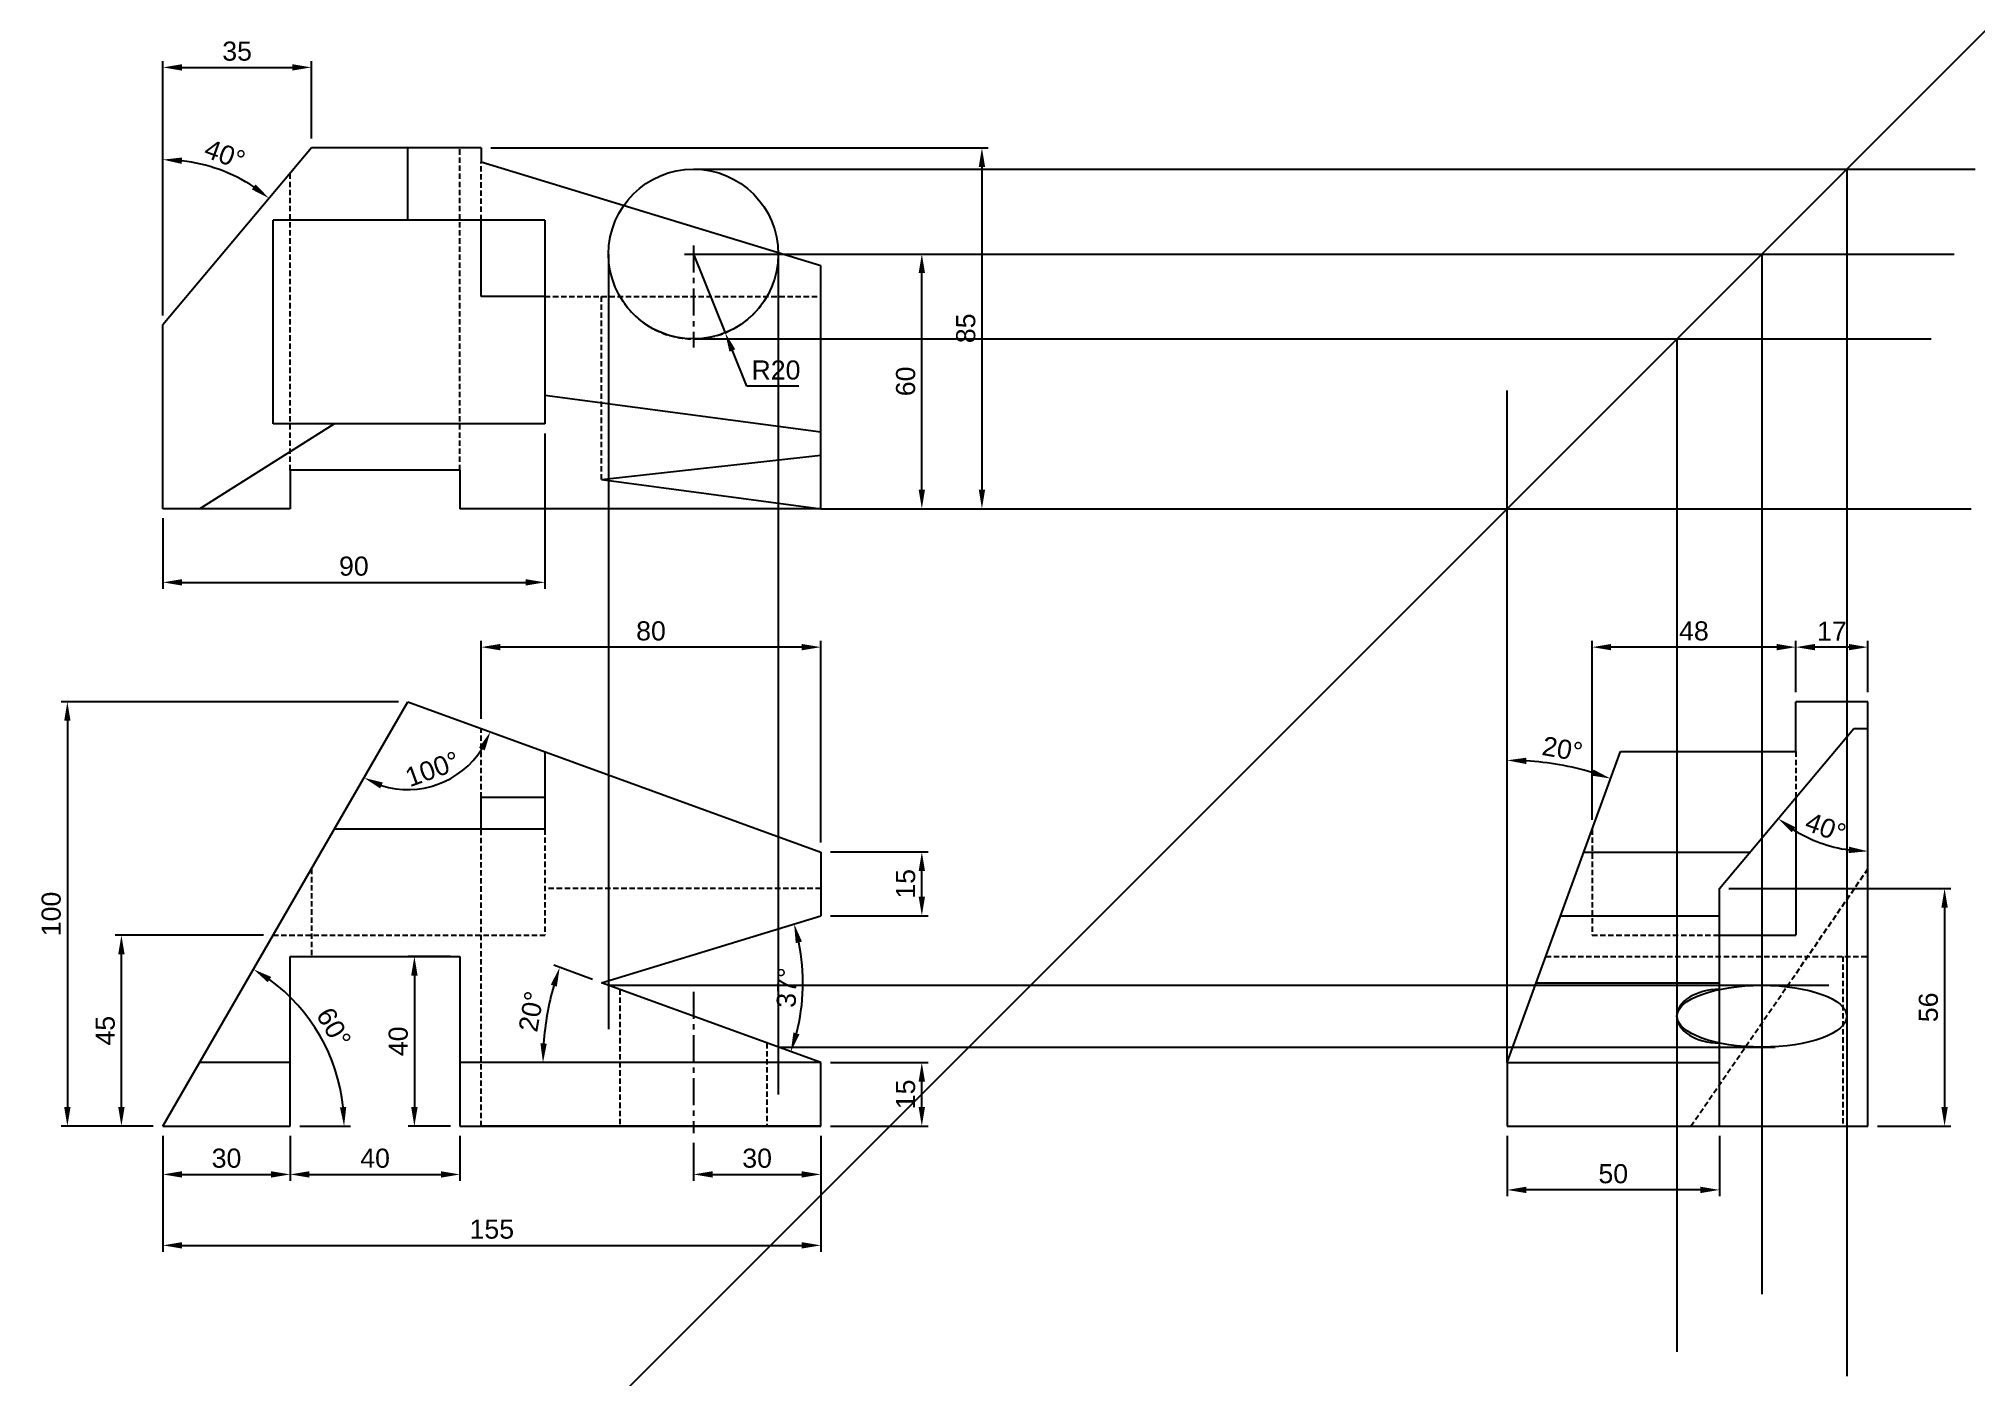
# Model space of a CAD drawing. Header units: millimetres. Extents: x 9 to 465, y -16 to 299.
import ezdxf

# ---------------------------------------------------------------- set-up
doc = ezdxf.new("R2010")
doc.units = ezdxf.units.MM
doc.header["$LTSCALE"] = 0.2
doc.linetypes.add('CENTER', pattern=[50.8, 31.75, -6.35, 6.35, -6.35])
doc.linetypes.add('HIDDEN', pattern=[9.525, 6.35, -3.175])
for name, color, linetype in [('Center', 3, 'CENTER'), ('Dim', 1, 'Continuous'), ('Hidden', 2, 'HIDDEN'), ('Model', 7, 'Continuous'), ('Mview', 4, 'Continuous')]:
    doc.layers.add(name, color=color, linetype=linetype)
doc.styles.get("Standard").update_dxf_attribs({"font": 'arial.ttf'})
doc.dimstyles.new('dim1', dxfattribs={"dimscale": 1.5, "dimtxt": 3, "dimasz": 3, "dimexe": 1, "dimexo": 1.5, "dimgap": 1, "dimtad": 1, "dimtoh": 1, "dimtxsty": 'Standard', "dimcen": 0, "dimadec": 0, "dimazin": 0, "dimtfac": 1, "dimtmove": 0, "dimatfit": 3, "dimfxl": 1, "dimarcsym": 0})

# ---------------------------------------------------------------- blocks, each defined once
blk = doc.blocks.new('*D1')
at = {"layer": 'Defpoints', "color": 0, "transparency": 16777216}
for p in [(72.88, 292.23), (72.88, 273.26), (37.88, 231.55)]:
    blk.add_point(p, dxfattribs=at)
at = {"layer": 'Dim', "color": 0, "lineweight": -2, "transparency": 16777216}
for p, q in [((37.88, 233.8), (37.88, 293.73)), ((42.38, 292.23), (68.38, 292.23)), ((72.88, 275.51), (72.88, 293.73))]:
    blk.add_line(p, q, dxfattribs=at)
at = {"layer": 'Dim', "color": 0, "transparency": 16777216}
for points in [[(42.38, 292.98), (42.38, 291.48), (37.88, 292.23)], [(68.38, 292.98), (68.38, 291.48), (72.88, 292.23)]]:
    blk.add_solid(points, dxfattribs=at)
at = {"layer": 'Dim', "color": 0, "transparency": 16777216, "insert": (55.38, 296.03), "char_height": 4.5, "attachment_point": 5}
blk.add_mtext('35', dxfattribs=at)
blk = doc.blocks.new('*D2')
at = {"layer": 'Defpoints', "color": 0, "transparency": 16777216}
for p in [(112.88, 273.26), (192.88, 188.26), (230.84, 188.26)]:
    blk.add_point(p, dxfattribs=at)
at = {"layer": 'Dim', "color": 0, "lineweight": -2, "transparency": 16777216}
for p, q in [((115.13, 273.26), (232.34, 273.26)), ((230.84, 268.76), (230.84, 192.76)), ((195.13, 188.26), (232.34, 188.26))]:
    blk.add_line(p, q, dxfattribs=at)
at = {"layer": 'Dim', "color": 0, "transparency": 16777216}
for points in [[(230.09, 268.76), (231.59, 268.76), (230.84, 273.26)], [(230.09, 192.76), (231.59, 192.76), (230.84, 188.26)]]:
    blk.add_solid(points, dxfattribs=at)
at = {"layer": 'Dim', "color": 0, "transparency": 16777216, "insert": (227.05, 230.76), "char_height": 4.5, "attachment_point": 5, "rotation": 90}
blk.add_mtext('85', dxfattribs=at)
blk = doc.blocks.new('*D3')
at = {"layer": 'Defpoints', "color": 0, "transparency": 16777216}
for p in [(164.98, 248.26), (216.68, 248.26), (192.88, 188.26)]:
    blk.add_point(p, dxfattribs=at)
at = {"layer": 'Dim', "color": 0, "lineweight": -2, "transparency": 16777216}
for p, q in [((167.23, 248.26), (218.18, 248.26)), ((216.68, 192.76), (216.68, 243.76)), ((195.13, 188.26), (218.18, 188.26))]:
    blk.add_line(p, q, dxfattribs=at)
at = {"layer": 'Dim', "color": 0, "transparency": 16777216}
for points in [[(215.93, 243.76), (217.43, 243.76), (216.68, 248.26)], [(215.93, 192.76), (217.43, 192.76), (216.68, 188.26)]]:
    blk.add_solid(points, dxfattribs=at)
at = {"layer": 'Dim', "color": 0, "transparency": 16777216, "insert": (212.88, 218.26), "char_height": 4.5, "attachment_point": 5, "rotation": 90}
blk.add_mtext('60', dxfattribs=at)
blk = doc.blocks.new('*D4')
at = {"layer": 'Defpoints', "color": 0, "transparency": 16777216}
for p in [(127.88, 208.26), (37.88, 188.26), (127.88, 170.91)]:
    blk.add_point(p, dxfattribs=at)
at = {"layer": 'Dim', "color": 0, "lineweight": -2, "transparency": 16777216}
for p, q in [((127.88, 206.01), (127.88, 169.41)), ((37.88, 186.01), (37.88, 169.41)), ((42.38, 170.91), (123.38, 170.91))]:
    blk.add_line(p, q, dxfattribs=at)
at = {"layer": 'Dim', "color": 0, "transparency": 16777216}
for points in [[(42.38, 171.66), (42.38, 170.16), (37.88, 170.91)], [(123.38, 171.66), (123.38, 170.16), (127.88, 170.91)]]:
    blk.add_solid(points, dxfattribs=at)
at = {"layer": 'Dim', "color": 0, "transparency": 16777216, "insert": (82.88, 174.71), "char_height": 4.5, "attachment_point": 5}
blk.add_mtext('90', dxfattribs=at)
blk = doc.blocks.new('*D5')
at = {"layer": 'Defpoints', "color": 0, "transparency": 16777216}
for p in [(95.61, 142.79), (15.39, 42.79), (37.88, 42.79)]:
    blk.add_point(p, dxfattribs=at)
at = {"layer": 'Dim', "color": 0, "lineweight": -2, "transparency": 16777216}
for p, q in [((93.36, 142.79), (13.89, 142.79)), ((15.39, 138.29), (15.39, 47.29)), ((35.63, 42.79), (13.89, 42.79))]:
    blk.add_line(p, q, dxfattribs=at)
at = {"layer": 'Dim', "color": 0, "transparency": 16777216}
for points in [[(14.64, 138.29), (16.14, 138.29), (15.39, 142.79)], [(14.64, 47.29), (16.14, 47.29), (15.39, 42.79)]]:
    blk.add_solid(points, dxfattribs=at)
at = {"layer": 'Dim', "color": 0, "transparency": 16777216, "insert": (11.6, 92.79), "char_height": 4.5, "attachment_point": 5, "rotation": 90}
blk.add_mtext('100', dxfattribs=at)
blk = doc.blocks.new('*D6')
at = {"layer": 'Defpoints', "color": 0, "transparency": 16777216}
for p in [(28.12, 87.79), (63.86, 87.79), (37.88, 42.79)]:
    blk.add_point(p, dxfattribs=at)
at = {"layer": 'Dim', "color": 0, "lineweight": -2, "transparency": 16777216}
for p, q in [((61.61, 87.79), (26.62, 87.79)), ((28.12, 47.29), (28.12, 83.29)), ((35.63, 42.79), (26.62, 42.79))]:
    blk.add_line(p, q, dxfattribs=at)
at = {"layer": 'Dim', "color": 0, "transparency": 16777216}
for points in [[(27.37, 83.29), (28.87, 83.29), (28.12, 87.79)], [(27.37, 47.29), (28.87, 47.29), (28.12, 42.79)]]:
    blk.add_solid(points, dxfattribs=at)
at = {"layer": 'Dim', "color": 0, "transparency": 16777216, "insert": (24.33, 65.29), "char_height": 4.5, "attachment_point": 5, "rotation": 90}
blk.add_mtext('45', dxfattribs=at)
blk = doc.blocks.new('*D7')
at = {"layer": 'Defpoints', "color": 0, "transparency": 16777216}
for p in [(37.88, 42.79), (67.88, 42.79), (67.88, 31.43)]:
    blk.add_point(p, dxfattribs=at)
at = {"layer": 'Dim', "color": 0, "lineweight": -2, "transparency": 16777216}
for p, q in [((37.88, 40.54), (37.88, 29.93)), ((67.88, 40.54), (67.88, 29.93)), ((42.38, 31.43), (63.38, 31.43))]:
    blk.add_line(p, q, dxfattribs=at)
at = {"layer": 'Dim', "color": 0, "transparency": 16777216}
for points in [[(42.38, 32.18), (42.38, 30.68), (37.88, 31.43)], [(63.38, 32.18), (63.38, 30.68), (67.88, 31.43)]]:
    blk.add_solid(points, dxfattribs=at)
at = {"layer": 'Dim', "color": 0, "transparency": 16777216, "insert": (52.88, 35.23), "char_height": 4.5, "attachment_point": 5}
blk.add_mtext('30', dxfattribs=at)
blk = doc.blocks.new('*D8')
at = {"layer": 'Defpoints', "color": 0, "transparency": 16777216}
for p in [(67.88, 42.79), (107.88, 42.79), (107.88, 31.43)]:
    blk.add_point(p, dxfattribs=at)
at = {"layer": 'Dim', "color": 0, "lineweight": -2, "transparency": 16777216}
for p, q in [((67.88, 40.54), (67.88, 29.93)), ((107.88, 40.54), (107.88, 29.93)), ((72.38, 31.43), (103.38, 31.43))]:
    blk.add_line(p, q, dxfattribs=at)
at = {"layer": 'Dim', "color": 0, "transparency": 16777216}
for points in [[(72.38, 32.18), (72.38, 30.68), (67.88, 31.43)], [(103.38, 32.18), (103.38, 30.68), (107.88, 31.43)]]:
    blk.add_solid(points, dxfattribs=at)
at = {"layer": 'Dim', "color": 0, "transparency": 16777216, "insert": (87.88, 35.22), "char_height": 4.5, "attachment_point": 5}
blk.add_mtext('40', dxfattribs=at)
blk = doc.blocks.new('*D9')
at = {"layer": 'Defpoints', "color": 0, "transparency": 16777216}
for p in [(37.88, 42.79), (192.88, 42.79), (192.88, 14.72)]:
    blk.add_point(p, dxfattribs=at)
at = {"layer": 'Dim', "color": 0, "lineweight": -2, "transparency": 16777216}
for p, q in [((37.88, 40.54), (37.88, 13.22)), ((192.88, 40.54), (192.88, 13.22)), ((42.38, 14.72), (188.38, 14.72))]:
    blk.add_line(p, q, dxfattribs=at)
at = {"layer": 'Dim', "color": 0, "transparency": 16777216}
for points in [[(42.38, 15.47), (42.38, 13.97), (37.88, 14.72)], [(188.38, 15.47), (188.38, 13.97), (192.88, 14.72)]]:
    blk.add_solid(points, dxfattribs=at)
at = {"layer": 'Dim', "color": 0, "transparency": 16777216, "insert": (115.38, 18.52), "char_height": 4.5, "attachment_point": 5}
blk.add_mtext('155', dxfattribs=at)
blk = doc.blocks.new('*D10')
at = {"layer": 'Defpoints', "color": 0, "transparency": 16777216}
for p in [(162.88, 41.14), (192.88, 42.79), (192.88, 31.43)]:
    blk.add_point(p, dxfattribs=at)
at = {"layer": 'Dim', "color": 0, "lineweight": -2, "transparency": 16777216}
for p, q in [((162.88, 38.89), (162.88, 29.93)), ((192.88, 40.54), (192.88, 29.93)), ((167.38, 31.43), (188.38, 31.43))]:
    blk.add_line(p, q, dxfattribs=at)
at = {"layer": 'Dim', "color": 0, "transparency": 16777216}
for points in [[(167.38, 32.18), (167.38, 30.68), (162.88, 31.43)], [(188.38, 32.18), (188.38, 30.68), (192.88, 31.43)]]:
    blk.add_solid(points, dxfattribs=at)
at = {"layer": 'Dim', "color": 0, "transparency": 16777216, "insert": (177.88, 35.23), "char_height": 4.5, "attachment_point": 5}
blk.add_mtext('30', dxfattribs=at)
blk = doc.blocks.new('*D11')
at = {"layer": 'Defpoints', "color": 0, "transparency": 16777216}
for p in [(192.88, 57.79), (216.68, 57.79), (192.88, 42.79)]:
    blk.add_point(p, dxfattribs=at)
at = {"layer": 'Dim', "color": 0, "lineweight": -2, "transparency": 16777216}
for p, q in [((195.13, 57.79), (218.18, 57.79)), ((216.68, 47.29), (216.68, 53.29)), ((195.13, 42.79), (218.18, 42.79))]:
    blk.add_line(p, q, dxfattribs=at)
at = {"layer": 'Dim', "color": 0, "transparency": 16777216}
for points in [[(215.93, 53.29), (217.43, 53.29), (216.68, 57.79)], [(215.93, 47.29), (217.43, 47.29), (216.68, 42.79)]]:
    blk.add_solid(points, dxfattribs=at)
at = {"layer": 'Dim', "color": 0, "transparency": 16777216, "insert": (212.88, 50.29), "char_height": 4.5, "attachment_point": 5, "rotation": 90}
blk.add_mtext('15', dxfattribs=at)
blk = doc.blocks.new('*D12')
at = {"layer": 'Defpoints', "color": 0, "transparency": 16777216}
for p in [(192.88, 107.39), (216.68, 107.39), (192.88, 92.39)]:
    blk.add_point(p, dxfattribs=at)
at = {"layer": 'Dim', "color": 0, "lineweight": -2, "transparency": 16777216}
for p, q in [((195.13, 107.39), (218.18, 107.39)), ((216.68, 96.89), (216.68, 102.89)), ((195.13, 92.39), (218.18, 92.39))]:
    blk.add_line(p, q, dxfattribs=at)
at = {"layer": 'Dim', "color": 0, "transparency": 16777216}
for points in [[(215.93, 102.89), (217.43, 102.89), (216.68, 107.39)], [(215.93, 96.89), (217.43, 96.89), (216.68, 92.39)]]:
    blk.add_solid(points, dxfattribs=at)
at = {"layer": 'Dim', "color": 0, "transparency": 16777216, "insert": (212.88, 99.89), "char_height": 4.5, "attachment_point": 5, "rotation": 90}
blk.add_mtext('15', dxfattribs=at)
blk = doc.blocks.new('*D13')
at = {"layer": 'Defpoints', "color": 0, "transparency": 16777216}
for p in [(112.88, 155.65), (112.88, 136.5), (192.88, 107.39)]:
    blk.add_point(p, dxfattribs=at)
at = {"layer": 'Dim', "color": 0, "lineweight": -2, "transparency": 16777216}
for p, q in [((112.88, 138.75), (112.88, 157.15)), ((188.38, 155.65), (117.38, 155.65)), ((192.88, 109.64), (192.88, 157.15))]:
    blk.add_line(p, q, dxfattribs=at)
at = {"layer": 'Dim', "color": 0, "transparency": 16777216}
for points in [[(117.38, 156.4), (117.38, 154.9), (112.88, 155.65)], [(188.38, 156.4), (188.38, 154.9), (192.88, 155.65)]]:
    blk.add_solid(points, dxfattribs=at)
at = {"layer": 'Dim', "color": 0, "transparency": 16777216, "insert": (152.88, 159.45), "char_height": 4.5, "attachment_point": 5}
blk.add_mtext('80', dxfattribs=at)
blk = doc.blocks.new('*D14')
at = {"layer": 'Defpoints', "color": 0, "transparency": 16777216}
for p in [(107.88, 82.79), (97.14, 42.79), (107.88, 42.79)]:
    blk.add_point(p, dxfattribs=at)
at = {"layer": 'Dim', "color": 0, "lineweight": -2, "transparency": 16777216}
for p, q in [((105.63, 82.79), (95.64, 82.79)), ((97.14, 78.29), (97.14, 47.29)), ((105.63, 42.79), (95.64, 42.79))]:
    blk.add_line(p, q, dxfattribs=at)
at = {"layer": 'Dim', "color": 0, "transparency": 16777216}
for points in [[(96.39, 78.29), (97.89, 78.29), (97.14, 82.79)], [(96.39, 47.29), (97.89, 47.29), (97.14, 42.79)]]:
    blk.add_solid(points, dxfattribs=at)
at = {"layer": 'Dim', "color": 0, "transparency": 16777216, "insert": (93.35, 62.79), "char_height": 4.5, "attachment_point": 5, "rotation": 90}
blk.add_mtext('40', dxfattribs=at)
blk = doc.blocks.new('*D15')
at = {"layer": 'Defpoints', "color": 0, "transparency": 16777216}
for p in [(422.57, 155.65), (422.57, 142.79), (439.57, 142.79)]:
    blk.add_point(p, dxfattribs=at)
at = {"layer": 'Dim', "color": 0, "lineweight": -2, "transparency": 16777216}
for p, q in [((422.57, 145.04), (422.57, 157.15)), ((435.07, 155.65), (427.07, 155.65)), ((439.57, 145.04), (439.57, 157.15))]:
    blk.add_line(p, q, dxfattribs=at)
at = {"layer": 'Dim', "color": 0, "transparency": 16777216}
for points in [[(427.07, 156.4), (427.07, 154.9), (422.57, 155.65)], [(435.07, 156.4), (435.07, 154.9), (439.57, 155.65)]]:
    blk.add_solid(points, dxfattribs=at)
at = {"layer": 'Dim', "color": 0, "transparency": 16777216, "insert": (431.07, 159.41), "char_height": 4.5, "attachment_point": 5}
blk.add_mtext('17', dxfattribs=at)
blk = doc.blocks.new('*D16')
at = {"layer": 'Defpoints', "color": 0, "transparency": 16777216}
for p in [(374.57, 155.65), (422.57, 142.79), (374.57, 112.74)]:
    blk.add_point(p, dxfattribs=at)
at = {"layer": 'Dim', "color": 0, "lineweight": -2, "transparency": 16777216}
for p, q in [((374.57, 114.99), (374.57, 157.15)), ((418.07, 155.65), (379.07, 155.65)), ((422.57, 145.04), (422.57, 157.15))]:
    blk.add_line(p, q, dxfattribs=at)
at = {"layer": 'Dim', "color": 0, "transparency": 16777216}
for points in [[(379.07, 156.4), (379.07, 154.9), (374.57, 155.65)], [(418.07, 156.4), (418.07, 154.9), (422.57, 155.65)]]:
    blk.add_solid(points, dxfattribs=at)
at = {"layer": 'Dim', "color": 0, "transparency": 16777216, "insert": (398.57, 159.45), "char_height": 4.5, "attachment_point": 5}
blk.add_mtext('48', dxfattribs=at)
blk = doc.blocks.new('*D17')
at = {"layer": 'Defpoints', "color": 0, "transparency": 16777216}
for p in [(404.57, 98.79), (439.57, 42.79), (457.62, 42.79)]:
    blk.add_point(p, dxfattribs=at)
at = {"layer": 'Dim', "color": 0, "lineweight": -2, "transparency": 16777216}
for p, q in [((406.82, 98.79), (459.12, 98.79)), ((457.62, 94.29), (457.62, 47.29)), ((441.82, 42.79), (459.12, 42.79))]:
    blk.add_line(p, q, dxfattribs=at)
at = {"layer": 'Dim', "color": 0, "transparency": 16777216}
for points in [[(456.87, 94.29), (458.37, 94.29), (457.62, 98.79)], [(456.87, 47.29), (458.37, 47.29), (457.62, 42.79)]]:
    blk.add_solid(points, dxfattribs=at)
at = {"layer": 'Dim', "color": 0, "transparency": 16777216, "insert": (453.82, 70.79), "char_height": 4.5, "attachment_point": 5, "rotation": 90}
blk.add_mtext('56', dxfattribs=at)
blk = doc.blocks.new('*D18')
at = {"layer": 'Defpoints', "color": 0, "transparency": 16777216}
for p in [(354.57, 42.79), (404.57, 42.79), (354.57, 27.78)]:
    blk.add_point(p, dxfattribs=at)
at = {"layer": 'Dim', "color": 0, "lineweight": -2, "transparency": 16777216}
for p, q in [((354.57, 40.54), (354.57, 26.28)), ((404.57, 40.54), (404.57, 26.28)), ((400.07, 27.78), (359.07, 27.78))]:
    blk.add_line(p, q, dxfattribs=at)
at = {"layer": 'Dim', "color": 0, "transparency": 16777216}
for points in [[(359.07, 28.53), (359.07, 27.03), (354.57, 27.78)], [(400.07, 28.53), (400.07, 27.03), (404.57, 27.78)]]:
    blk.add_solid(points, dxfattribs=at)
at = {"layer": 'Dim', "color": 0, "transparency": 16777216, "insert": (379.57, 31.57), "char_height": 4.5, "attachment_point": 5}
blk.add_mtext('50', dxfattribs=at)
blk = doc.blocks.new('*D19')
at = {"layer": 'Defpoints', "color": 0, "transparency": 16777216}
for p in [(439.57, 142.79), (436.22, 136.5), (424.8, 111.08), (404.57, 98.79), (439.57, 42.79)]:
    blk.add_point(p, dxfattribs=at)
at = {"layer": 'Dim', "color": 0, "lineweight": -2, "transparency": 16777216}
blk.add_arc((439.57, 140.5), 32.92, 237.837, 262.163, dxfattribs=at)
at = {"layer": 'Dim', "color": 0, "transparency": 16777216}
for points in [[(421.6, 112.02), (422.49, 113.23), (418.41, 115.28)], [(435.13, 108.63), (435.03, 107.13), (439.57, 107.57)]]:
    blk.add_solid(points, dxfattribs=at)
at = {"layer": 'Dim', "color": 0, "transparency": 16777216, "insert": (429.61, 113.13), "char_height": 4.5, "attachment_point": 5, "rotation": 340}
blk.add_mtext('40°', dxfattribs=at)
blk = doc.blocks.new('*D20')
at = {"layer": 'Defpoints', "color": 0, "transparency": 16777216}
for p in [(381.24, 131.04), (370.99, 127.08), (354.57, 57.79), (354.57, 57.79), (354.57, 42.79)]:
    blk.add_point(p, dxfattribs=at)
at = {"layer": 'Dim', "color": 0, "lineweight": -2, "transparency": 16777216}
blk.add_line((354.57, 60.04), (354.57, 130.49), dxfattribs=at)
blk.add_arc((354.57, 57.79), 71.21, 73.6214, 86.3786, dxfattribs=at)
at = {"layer": 'Dim', "color": 0, "transparency": 16777216}
for points in [[(359.05, 128.1), (359.09, 129.6), (354.57, 128.99)], [(374.89, 126.82), (374.42, 125.39), (378.93, 124.7)]]:
    blk.add_solid(points, dxfattribs=at)
at = {"layer": 'Dim', "color": 0, "transparency": 16777216, "insert": (367.6, 131.65), "char_height": 4.5, "attachment_point": 5, "rotation": 350}
blk.add_mtext('20°', dxfattribs=at)
blk = doc.blocks.new('*D21')
at = {"layer": 'Defpoints', "color": 0, "transparency": 16777216}
for p in [(95.61, 142.79), (95.61, 142.79), (96.81, 122.14), (192.88, 107.39), (37.88, 42.79)]:
    blk.add_point(p, dxfattribs=at)
at = {"layer": 'Dim', "color": 0, "lineweight": -2, "transparency": 16777216}
blk.add_arc((95.61, 142.79), 20.69, 252.4886, 327.5114, dxfattribs=at)
at = {"layer": 'Dim', "color": 0, "transparency": 16777216}
for points in [[(112.39, 132.01), (113.73, 131.34), (115.05, 135.71)], [(89.08, 122.37), (89.69, 123.75), (85.27, 124.87)]]:
    blk.add_solid(points, dxfattribs=at)
at = {"layer": 'Dim', "color": 0, "transparency": 16777216, "insert": (101.39, 126.92), "char_height": 4.5, "attachment_point": 5, "rotation": 20}
blk.add_mtext('100°', dxfattribs=at)
blk = doc.blocks.new('*D22')
at = {"layer": 'Defpoints', "color": 0, "transparency": 16777216}
for p in [(141.21, 76.59), (129.19, 72.88), (107.88, 57.79), (192.88, 57.79), (192.88, 57.79)]:
    blk.add_point(p, dxfattribs=at)
at = {"layer": 'Dim', "color": 0, "lineweight": -2, "transparency": 16777216}
blk.add_line((139.1, 77.36), (129.96, 80.69), dxfattribs=at)
blk.add_arc((192.88, 57.79), 65.45, 163.9402, 176.0598, dxfattribs=at)
at = {"layer": 'Dim', "color": 0, "transparency": 16777216}
for points in [[(129.27, 76.13), (130.69, 75.66), (131.37, 80.17)], [(128.33, 62.26), (126.83, 62.31), (127.43, 57.79)]]:
    blk.add_solid(points, dxfattribs=at)
at = {"layer": 'Dim', "color": 0, "transparency": 16777216, "insert": (124.68, 69.81), "char_height": 4.5, "attachment_point": 5, "rotation": 80}
blk.add_mtext('20°', dxfattribs=at)
blk = doc.blocks.new('*D23')
at = {"layer": 'Defpoints', "color": 0, "transparency": 16777216}
for p in [(192.88, 92.39), (141.21, 76.59), (141.21, 76.59), (188.25, 70.26), (192.88, 57.79)]:
    blk.add_point(p, dxfattribs=at)
at = {"layer": 'Dim', "color": 0, "lineweight": -2, "transparency": 16777216}
blk.add_arc((141.21, 76.59), 47.46, 345.4347, 11.5653, dxfattribs=at)
at = {"layer": 'Dim', "color": 0, "transparency": 16777216}
for points in [[(186.98, 85.92), (188.44, 86.29), (186.6, 90.47)], [(187.86, 64.43), (186.43, 64.88), (185.81, 60.36)]]:
    blk.add_solid(points, dxfattribs=at)
at = {"layer": 'Dim', "color": 0, "transparency": 16777216, "insert": (184.86, 75.45), "char_height": 4.5, "attachment_point": 5, "rotation": 88.5}
blk.add_mtext('37°', dxfattribs=at)
blk = doc.blocks.new('*D24')
at = {"layer": 'Defpoints', "color": 0, "transparency": 16777216}
for p in [(95.61, 142.79), (78.01, 57.39), (37.88, 42.79), (37.88, 42.79), (67.88, 42.79)]:
    blk.add_point(p, dxfattribs=at)
at = {"layer": 'Dim', "color": 0, "lineweight": -2, "transparency": 16777216}
blk.add_line((70.13, 42.79), (82.08, 42.79), dxfattribs=at)
blk.add_arc((37.88, 42.79), 42.71, 6.0402, 53.9598, dxfattribs=at)
at = {"layer": 'Dim', "color": 0, "transparency": 16777216}
for points in [[(62.59, 76.69), (63.41, 77.95), (59.23, 79.77)], [(81.09, 47.32), (79.6, 47.24), (80.58, 42.79)]]:
    blk.add_solid(points, dxfattribs=at)
at = {"layer": 'Dim', "color": 0, "transparency": 16777216, "insert": (78.15, 66.04), "char_height": 4.5, "attachment_point": 5, "rotation": 300}
blk.add_mtext('60°', dxfattribs=at)
blk = doc.blocks.new('*D25')
at = {"layer": 'Defpoints', "color": 0, "transparency": 16777216}
for p in [(72.88, 273.26), (55.36, 266.36), (37.88, 231.55), (37.88, 231.55), (37.88, 188.26)]:
    blk.add_point(p, dxfattribs=at)
at = {"layer": 'Dim', "color": 0, "lineweight": -2, "transparency": 16777216}
blk.add_line((37.88, 233.8), (37.88, 272), dxfattribs=at)
blk.add_arc((37.88, 231.55), 38.95, 56.6237, 83.3763, dxfattribs=at)
at = {"layer": 'Dim', "color": 0, "transparency": 16777216}
for points in [[(42.33, 269.49), (42.41, 270.99), (37.88, 270.5)], [(59.75, 264.68), (58.85, 263.47), (62.91, 261.39)]]:
    blk.add_solid(points, dxfattribs=at)
at = {"layer": 'Dim', "color": 0, "transparency": 16777216, "insert": (52.5, 271.72), "char_height": 4.5, "attachment_point": 5, "rotation": 340}
blk.add_mtext('40°', dxfattribs=at)
blk = doc.blocks.new('*D26')
at = {"layer": 'Defpoints', "color": 0, "transparency": 16777216}
for p in [(162.88, 248.26), (170.36, 229.72)]:
    blk.add_point(p, dxfattribs=at)
at = {"layer": 'Dim', "color": 0, "lineweight": -2, "transparency": 16777216}
for p, q in [((162.88, 248.26), (170.36, 229.72)), ((175.45, 217.11), (172.05, 225.54)), ((187.69, 217.11), (175.45, 217.11))]:
    blk.add_line(p, q, dxfattribs=at)
at = {"layer": 'Dim', "color": 0, "transparency": 16777216}
blk.add_solid([(172.74, 225.82), (171.35, 225.26), (170.36, 229.72)], dxfattribs=at)
at = {"layer": 'Dim', "color": 0, "transparency": 16777216, "insert": (182.32, 220.91), "char_height": 4.5, "attachment_point": 5}
blk.add_mtext('R20', dxfattribs=at)

msp = doc.modelspace()

# ---------------------------------------------------------------- linework, layer by layer
at = {"layer": 'Center'}
for p, q in [((160.774, 248.263), (164.979, 248.263)), ((162.876, 250.263), (162.876, 226.263)), ((162.876, 74.431), (162.876, 41.143))]:
    msp.add_line(p, q, dxfattribs=at)
at = {"layer": 'Hidden'}
for p, q in [((107.876, 197.362), (107.876, 273.263)), ((112.876, 256.263), (112.876, 269.911)), ((67.876, 197.362), (67.876, 267.304)), ((127.876, 238.263), (192.876, 238.263)), ((141.214, 195.107), (141.214, 238.263)), ((112.876, 120.239), (112.876, 136.503)), ((422.573, 131.044), (422.573, 120.239)), ((112.876, 42.787), (112.876, 112.737)), ((127.876, 112.737), (127.876, 87.787)), ((374.573, 112.737), (374.573, 87.787)), ((72.876, 103.409), (72.876, 82.787)), ((397.861, 42.787), (439.573, 103.409)), ((192.876, 98.787), (127.876, 98.787)), ((63.857, 87.787), (127.876, 87.787)), ((374.573, 87.787), (404.573, 87.787)), ((363.672, 82.787), (439.573, 82.787)), ((433.614, 82.787), (433.614, 42.787)), ((145.556, 75.01), (145.556, 42.787)), ((394.573, 68.706), (394.573, 42.787)), ((180.197, 62.402), (180.197, 42.787))]:
    msp.add_line(p, q, dxfattribs=at)
msp.add_arc((162.876, 248.263), 20, 210, 330, dxfattribs=at)
at = {"layer": 'Model'}
for p, q in [((72.876, 273.263), (37.876, 231.552)), ((112.876, 273.263), (72.876, 273.263)), ((95.611, 256.263), (95.611, 273.263)), ((112.876, 273.263), (112.876, 269.911)), ((192.876, 245.478), (112.876, 269.911)), ((63.857, 208.263), (63.857, 256.263)), ((127.876, 256.263), (63.857, 256.263)), ((112.876, 238.263), (112.876, 256.263)), ((127.876, 256.263), (127.876, 208.263)), ((192.876, 188.263), (192.876, 245.478)), ((192.876, 188.263), (192.876, 245.478)), ((127.876, 238.263), (112.876, 238.263)), ((37.876, 188.263), (37.876, 231.552)), ((192.876, 206.316), (127.876, 214.926)), ((46.537, 188.263), (78.262, 208.263)), ((127.876, 208.263), (63.857, 208.263)), ((141.214, 195.107), (192.876, 200.856)), ((107.876, 197.362), (67.876, 197.362)), ((67.876, 197.362), (67.876, 188.263)), ((107.876, 197.362), (107.876, 188.263)), ((141.214, 195.107), (192.876, 188.263)), ((67.876, 188.263), (37.876, 188.263)), ((192.876, 188.263), (107.876, 188.263)), ((37.876, 42.787), (95.611, 142.787)), ((95.611, 142.787), (192.876, 107.385)), ((439.573, 142.787), (422.573, 142.787)), ((422.573, 131.044), (422.573, 142.787)), ((439.573, 42.787), (439.573, 142.787)), ((404.573, 98.787), (436.22, 136.503)), ((436.22, 136.503), (439.573, 136.503)), ((127.876, 131.044), (127.876, 112.737)), ((354.573, 57.787), (381.236, 131.044)), ((381.236, 131.044), (422.573, 131.044)), ((127.876, 120.239), (112.876, 120.239)), ((112.876, 112.737), (112.876, 120.239)), ((422.573, 120.239), (422.573, 87.787)), ((127.876, 112.737), (78.262, 112.737)), ((192.876, 107.385), (192.876, 92.385)), ((372.625, 107.385), (411.788, 107.385)), ((404.573, 42.787), (404.573, 98.787)), ((141.214, 76.591), (192.876, 92.385)), ((367.165, 92.385), (404.573, 92.385)), ((404.573, 87.787), (422.573, 87.787)), ((67.876, 42.787), (67.876, 82.787)), ((67.876, 82.787), (107.876, 82.787)), ((107.876, 82.787), (107.876, 42.787)), ((192.876, 57.787), (141.214, 76.591)), ((361.417, 76.591), (404.573, 76.591)), ((67.876, 57.787), (46.537, 57.787)), ((192.876, 57.787), (107.876, 57.787)), ((192.876, 42.787), (192.876, 57.787)), ((354.573, 57.787), (354.573, 42.787)), ((354.573, 57.787), (404.573, 57.787)), ((37.876, 42.787), (67.876, 42.787)), ((107.876, 42.787), (162.876, 42.787)), ((192.876, 42.787), (112.876, 42.787)), ((162.876, 42.787), (192.876, 42.787)), ((354.573, 42.787), (439.573, 42.787)), ((354.573, 42.787), (404.573, 42.787))]:
    msp.add_line(p, q, dxfattribs=at)
msp.add_ellipse((404.573, 68.706), major_axis=(-10, 0), ratio=0.6304149, start_param=4.712389, end_param=7.8539816, dxfattribs=at)
at = {"layer": 'Mview'}
for p, q in [((162.876, 268.263), (464.85, 268.263)), ((434.573, 268.263), (434.573, -16.12)), ((142.876, 248.263), (142.876, 65.644)), ((164.979, 248.263), (459.84, 248.263)), ((182.874, 248.533), (182.874, 50.277)), ((414.573, 248.263), (414.573, 3.206)), ((162.876, 228.263), (454.456, 228.263)), ((394.573, 228.263), (394.573, -10.39)), ((354.573, 57.787), (354.573, 216.134)), ((192.876, 188.263), (463.876, 188.263)), ((142.876, 75.986), (412.48, 75.986)), ((412.48, 75.986), (430.326, 75.986)), ((182.874, 61.427), (417.708, 61.427))]:
    msp.add_line(p, q, dxfattribs=at)
msp.add_xline((354.573, 188.263), (0.7071068, 0.7071068), dxfattribs=at)
msp.add_circle((162.876, 248.263), 20, dxfattribs=at)
msp.add_ellipse((414.573, 68.706), major_axis=(20, 0), ratio=0.3639537, dxfattribs=at)

# ---------------------------------------------------------------- dimensions: what is measured, and where the dimension line sits
at = {"layer": 'Dim'}
for base, p1, p2, picture, middle in [((72.876, 292.23), (37.876, 231.552), (72.876, 273.263), '*D1', (55.376, 296.029)), ((127.876, 170.908), (37.876, 188.263), (127.876, 208.263), '*D4', (82.876, 174.705)), ((112.876, 155.652), (192.876, 107.385), (112.876, 136.503), '*D13', (152.876, 159.449)), ((374.573, 155.652), (422.573, 142.787), (374.573, 112.737), '*D16', (398.573, 159.449)), ((422.573, 155.652), (439.573, 142.787), (422.573, 142.787), '*D15', (431.073, 159.411)), ((67.876, 31.426), (37.876, 42.787), (67.876, 42.787), '*D7', (52.876, 35.225)), ((192.876, 14.718), (37.876, 42.787), (192.876, 42.787), '*D9', (115.376, 18.516)), ((107.876, 31.426), (67.876, 42.787), (107.876, 42.787), '*D8', (87.876, 35.224)), ((192.876, 31.426), (162.876, 41.143), (192.876, 42.787), '*D10', (177.876, 35.225)), ((354.573, 27.776), (404.573, 42.787), (354.573, 42.787), '*D18', (379.573, 31.574))]:
    dim = msp.add_linear_dim(base=base, p1=p1, p2=p2, dimstyle='dim1', dxfattribs=at)
    dim.commit()
    dim.dimension.update_dxf_attribs({"geometry": picture, "text_midpoint": middle})
for base, line1, line2, picture, middle in [((55.356, 266.356), ((37.876, 188.263), (37.876, 231.552)), ((72.876, 273.263), (37.876, 231.552)), '*D25', (52.496, 271.719)), ((96.814, 122.136), ((37.876, 42.787), (95.611, 142.787)), ((95.611, 142.787), (192.876, 107.385)), '*D21', (101.388, 126.917)), ((78.006, 57.393), ((37.876, 42.787), (95.611, 142.787)), ((37.876, 42.787), (67.876, 42.787)), '*D24', (78.149, 66.039)), ((424.796, 111.076), ((439.573, 42.787), (439.573, 142.787)), ((404.573, 98.787), (436.22, 136.503)), '*D19', (429.611, 113.128)), ((370.994, 127.075), ((354.573, 57.787), (354.573, 42.787)), ((354.573, 57.787), (381.236, 131.044)), '*D20', (367.597, 131.653)), ((188.249, 70.259), ((141.214, 76.591), (192.876, 92.385)), ((192.876, 57.787), (141.214, 76.591)), '*D23', (184.859, 75.448)), ((129.191, 72.881), ((192.876, 57.787), (107.876, 57.787)), ((192.876, 57.787), (141.214, 76.591)), '*D22', (124.681, 69.812))]:
    dim = msp.add_angular_dim_2l(base=base, line1=line1, line2=line2, dimstyle='dim1', dxfattribs=at)
    dim.commit()
    dim.dimension.update_dxf_attribs({"geometry": picture, "text_midpoint": middle})
for base, p1, p2, picture, middle in [((230.845, 188.263), (112.876, 273.263), (192.876, 188.263), '*D2', (227.047, 230.763)), ((216.675, 248.263), (192.876, 188.263), (164.979, 248.263), '*D3', (212.878, 218.263)), ((15.394, 42.787), (95.611, 142.787), (37.876, 42.787), '*D5', (11.597, 92.787)), ((216.675, 107.385), (192.876, 92.385), (192.876, 107.385), '*D12', (212.878, 99.885)), ((457.621, 42.787), (404.573, 98.787), (439.573, 42.787), '*D17', (453.824, 70.787)), ((28.117, 87.787), (37.876, 42.787), (63.857, 87.787), '*D6', (24.329, 65.287)), ((97.144, 42.787), (107.876, 82.787), (107.876, 42.787), '*D14', (93.346, 62.787)), ((216.675, 57.787), (192.876, 42.787), (192.876, 57.787), '*D11', (212.878, 50.287))]:
    dim = msp.add_linear_dim(base=base, p1=p1, p2=p2, angle=90, dimstyle='dim1', dxfattribs=at)
    dim.commit()
    dim.dimension.update_dxf_attribs({"geometry": picture, "text_midpoint": middle})
dim = msp.add_radius_dim(center=(162.876, 248.263), mpoint=(170.361, 229.717), dimstyle='dim1', dxfattribs=at)
dim.commit()
dim.dimension.update_dxf_attribs({"geometry": '*D26', "text_midpoint": (182.318, 220.907)})

doc.saveas('drawing.dxf')
